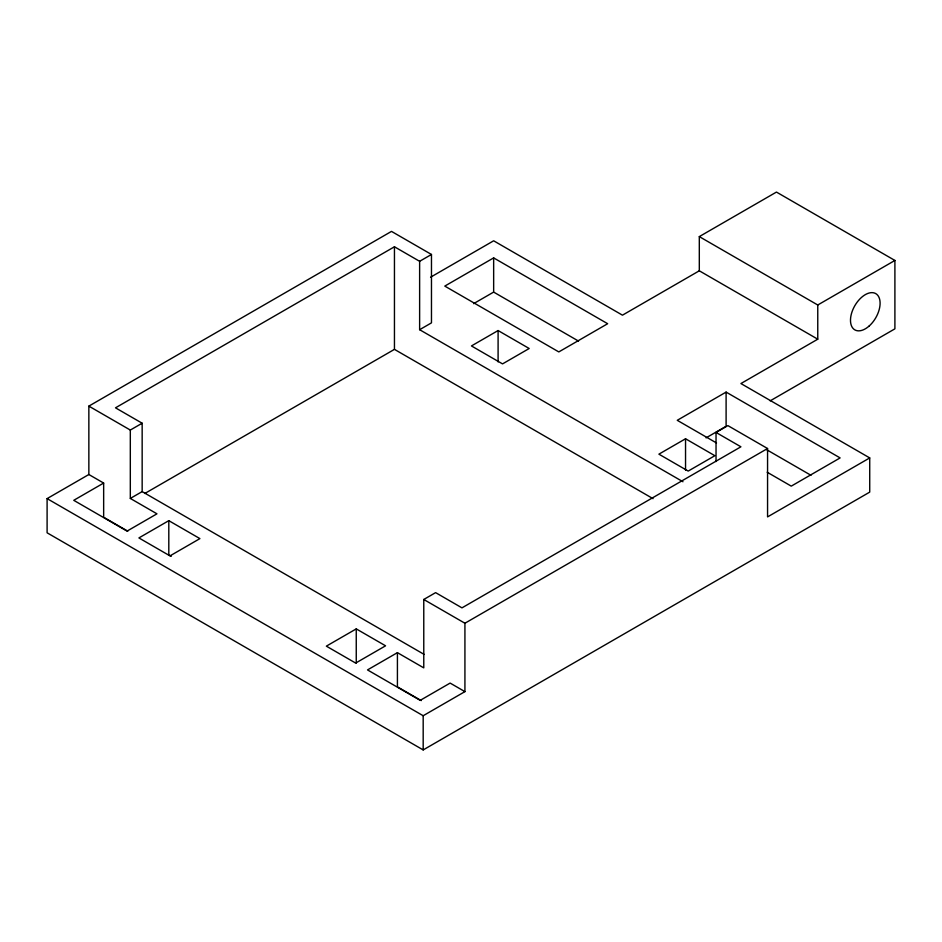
<?xml version="1.0" encoding="UTF-8"?>
<svg xmlns="http://www.w3.org/2000/svg" width="942" height="942" viewBox="0 0 942 942"><rect width="100%" height="100%" fill="white"/><g stroke="black" fill="none" stroke-linecap="round" stroke-linejoin="round"><path stroke-width="1.41" d="M817.762 339.191L699.305 270.801L699.305 236.607L817.762 304.996L817.762 339.191L740.918 383.547L869.725 457.918L869.725 492.113L423.182 749.926L47.1 532.807L47.1 498.612L88.854 474.509L88.854 406.12L391.495 231.391L431.471 254.47L431.471 322.859L419.626 329.7L419.626 261.311L394.451 246.78L115.501 407.827L142.16 423.217L142.16 491.606L424.183 654.431M419.626 261.311L431.471 254.47M88.854 406.12L130.314 430.058L142.16 423.217M430.588 277.207L493.655 240.799L622.462 315.17L699.305 270.801M127.771 531.17L103.655 517.252L103.655 483.058L73.747 500.32L127.052 531.1L156.961 513.826L130.314 498.436L130.314 430.058M493.655 257.896L444.789 286.097L558.806 351.919L607.661 323.718L493.655 257.896L493.655 292.091L578.529 341.086M130.314 498.436L142.16 491.606M144.797 493.49L394.451 349.364L653.03 498.648M473.602 303.654L493.655 292.091M168.806 520.667L138.898 537.929L169.996 555.886L199.904 538.612L168.806 520.667L168.806 554.862L171.291 556.298M498.094 330.548L471.447 345.938L502.533 363.895L529.192 348.505L498.094 330.548L498.094 361.893M699.305 236.607L776.455 192.074L894.9 260.451L894.9 328.84L770.191 400.845M817.762 304.996L894.9 260.451M767.188 472.236L791.256 486.131L840.123 457.918L726.105 392.096L677.251 420.309L716.521 442.976M356.253 628.891L326.344 646.153L355.664 663.074L385.572 645.812L356.253 628.891L356.253 663.086M685.541 438.772L658.894 454.162L688.202 471.082L714.86 455.704L685.541 438.772L685.541 470.117M869.725 457.918L767.565 516.899L767.565 448.522L464.924 623.239L464.924 691.628L450.123 683.08L420.214 700.353L367.51 669.915L397.418 652.653L423.77 667.866L423.77 599.477L435.616 592.636L461.969 607.861L740.918 446.802L716.038 432.449L716.038 461.545M706.064 437.865L726.105 426.29L726.105 392.096M716.038 432.449L727.883 425.607L767.565 448.522M47.1 498.612L423.182 715.732L464.924 691.628M766.647 449.699L810.98 475.298M419.626 329.7L682.962 481.739M423.77 599.477L464.924 623.239M88.854 474.509L103.655 483.058M421.262 700.612L397.418 686.848L397.418 652.653M423.182 715.732L423.182 749.926M394.451 246.78L394.451 349.364M869.125 326.05A20.936 12.093 -60 0 0 875.754 293.61A20.936 12.093 -60 0 0 850.991 315.582A20.936 12.093 -60 0 0 869.125 326.05"/></g></svg>
